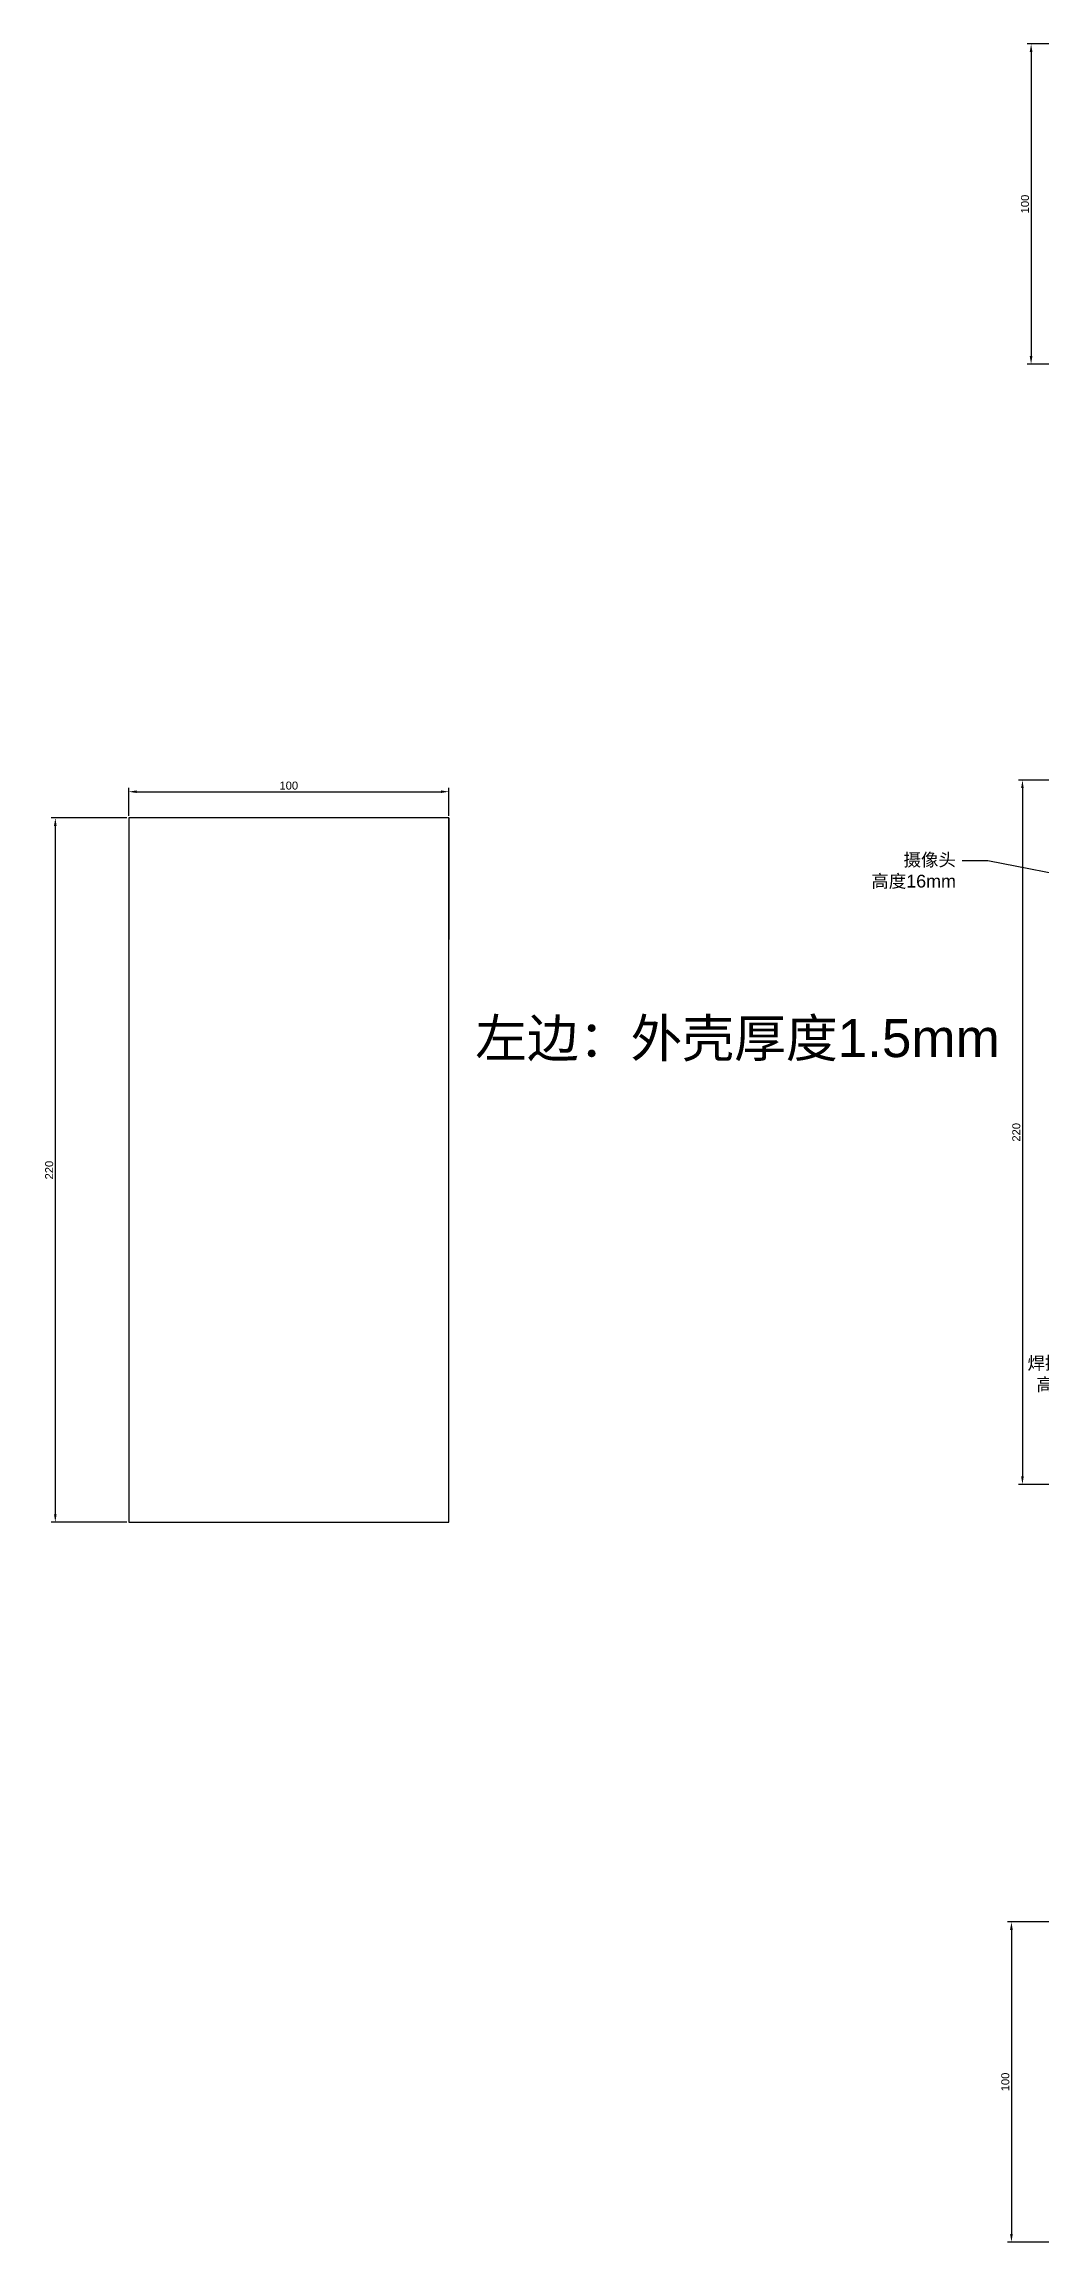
# Model space of a CAD drawing. Header units: millimetres. Extents: x 1762 to 3359, y 1569 to 2272.
# Drawn here: x 1762 to 2074, y 1569 to 2256 of the extents above; entities that cross this region are included whole.
import ezdxf
from ezdxf import colors
from ezdxf.entities.mleader import LeaderData, LeaderLine
from ezdxf.math import Vec2, Vec3

# ---------------------------------------------------------------- set-up
doc = ezdxf.new("R2010")
doc.units = ezdxf.units.MM
doc.linetypes.add('JIS_02_1.2', pattern=[2.5, 1.25, -1.25])
doc.layers.add('虚线', color=7, linetype='JIS_02_1.2')
doc.styles.get("Standard").update_dxf_attribs({"font": 'arial.ttf'})
doc.dimstyles.new('ISO-25', dxfattribs={"dimtxt": 2.5, "dimasz": 2.5, "dimexe": 1.25, "dimexo": 0.625, "dimtad": 1, "dimtxsty": 'Standard', "dimcen": 2.5, "dimadec": 0, "dimazin": 0, "dimtfac": 1, "dimtmove": 0, "dimatfit": 3, "dimfxl": 1, "dimarcsym": 0})

# ---------------------------------------------------------------- blocks, each defined once
blk = doc.blocks.new('*D15')
at = {"color": 0, "lineweight": -2, "transparency": 16777216}
for p, q in [((2084.32, 2025.94), (2066.82, 2025.94)), ((2068.07, 2023.44), (2068.07, 1808.44)), ((2084.32, 1805.94), (2066.82, 1805.94))]:
    blk.add_line(p, q, dxfattribs=at)
at = {"color": 0, "transparency": 16777216}
for points in [[(2067.65, 2023.44), (2068.48, 2023.44), (2068.07, 2025.94)], [(2067.65, 1808.44), (2068.48, 1808.44), (2068.07, 1805.94)]]:
    blk.add_solid(points, dxfattribs=at)
at = {"layer": 'Defpoints', "color": 0, "transparency": 16777216}
for p in [(2084.95, 2025.94), (2068.07, 1805.94), (2084.95, 1805.94)]:
    blk.add_point(p, dxfattribs=at)
at = {"color": 0, "transparency": 16777216, "insert": (2066.16, 1915.94), "char_height": 2.5, "attachment_point": 5, "rotation": 90}
blk.add_mtext('220', dxfattribs=at)
blk = doc.blocks.new('*D23')
at = {"color": 0, "lineweight": -2, "transparency": 16777216}
for p, q in [((2084.86, 2255.91), (2069.52, 2255.91)), ((2070.77, 2253.41), (2070.77, 2158.41)), ((2084.86, 2155.91), (2069.52, 2155.91))]:
    blk.add_line(p, q, dxfattribs=at)
at = {"color": 0, "transparency": 16777216}
for points in [[(2070.35, 2253.41), (2071.19, 2253.41), (2070.77, 2255.91)], [(2070.35, 2158.41), (2071.19, 2158.41), (2070.77, 2155.91)]]:
    blk.add_solid(points, dxfattribs=at)
at = {"layer": 'Defpoints', "color": 0, "transparency": 16777216}
for p in [(2085.49, 2255.91), (2070.77, 2155.91), (2085.49, 2155.91)]:
    blk.add_point(p, dxfattribs=at)
at = {"color": 0, "transparency": 16777216, "insert": (2068.87, 2205.91), "char_height": 2.5, "attachment_point": 5, "rotation": 90}
blk.add_mtext('100', dxfattribs=at)
blk = doc.blocks.new('*D26')
at = {"color": 0, "lineweight": -2, "transparency": 16777216}
for p, q in [((2078.72, 1669.29), (2063.38, 1669.29)), ((2064.63, 1666.79), (2064.63, 1571.79)), ((2078.72, 1569.29), (2063.38, 1569.29))]:
    blk.add_line(p, q, dxfattribs=at)
at = {"color": 0, "transparency": 16777216}
for points in [[(2064.21, 1666.79), (2065.04, 1666.79), (2064.63, 1669.29)], [(2064.21, 1571.79), (2065.04, 1571.79), (2064.63, 1569.29)]]:
    blk.add_solid(points, dxfattribs=at)
at = {"layer": 'Defpoints', "color": 0, "transparency": 16777216}
for p in [(2079.34, 1669.29), (2064.63, 1569.29), (2079.34, 1569.29)]:
    blk.add_point(p, dxfattribs=at)
at = {"color": 0, "transparency": 16777216, "insert": (2062.72, 1619.29), "char_height": 2.5, "attachment_point": 5, "rotation": 90}
blk.add_mtext('100', dxfattribs=at)
blk = doc.blocks.new('*D29')
at = {"color": 0, "lineweight": -2, "transparency": 16777216}
for p, q in [((1788.92, 2014.75), (1788.92, 2023.58)), ((1791.42, 2022.33), (1886.42, 2022.33)), ((1888.92, 2014.75), (1888.92, 2023.58))]:
    blk.add_line(p, q, dxfattribs=at)
at = {"color": 0, "transparency": 16777216}
for points in [[(1791.42, 2022.75), (1791.42, 2021.92), (1788.92, 2022.33)], [(1886.42, 2022.75), (1886.42, 2021.92), (1888.92, 2022.33)]]:
    blk.add_solid(points, dxfattribs=at)
at = {"layer": 'Defpoints', "color": 0, "transparency": 16777216}
for p in [(1888.92, 2022.33), (1788.92, 2014.13), (1888.92, 2014.13)]:
    blk.add_point(p, dxfattribs=at)
at = {"color": 0, "transparency": 16777216, "insert": (1838.92, 2024.23), "char_height": 2.5, "attachment_point": 5}
blk.add_mtext('100', dxfattribs=at)
blk = doc.blocks.new('*D30')
at = {"color": 0, "lineweight": -2, "transparency": 16777216}
for p, q in [((1788.3, 2014.13), (1764.74, 2014.13)), ((1765.99, 2011.63), (1765.99, 1796.63)), ((1788.3, 1794.13), (1764.74, 1794.13))]:
    blk.add_line(p, q, dxfattribs=at)
at = {"color": 0, "transparency": 16777216}
for points in [[(1765.57, 2011.63), (1766.4, 2011.63), (1765.99, 2014.13)], [(1765.57, 1796.63), (1766.4, 1796.63), (1765.99, 1794.13)]]:
    blk.add_solid(points, dxfattribs=at)
at = {"layer": 'Defpoints', "color": 0, "transparency": 16777216}
for p in [(1788.92, 2014.13), (1765.99, 1794.13), (1788.92, 1794.13)]:
    blk.add_point(p, dxfattribs=at)
at = {"color": 0, "transparency": 16777216, "insert": (1764.08, 1904.13), "char_height": 2.5, "attachment_point": 5, "rotation": 90}
blk.add_mtext('220', dxfattribs=at)

msp = doc.modelspace()

# ---------------------------------------------------------------- linework, layer by layer
for p, q in [((1888.921, 2014.127), (1888.921, 1976.127)), ((1888.921, 1794.127), (1888.921, 1832.127))]:
    msp.add_line(p, q)
msp.add_lwpolyline([(1788.921, 1794.127), (1888.921, 1794.127), (1888.921, 2014.127), (1788.921, 2014.127)], close=True)

# ---------------------------------------------------------------- texts
at = {"layer": '虚线', "insert": (1897.12, 1951.288), "char_height": 11.85981, "attachment_point": 1}
msp.add_mtext_dynamic_manual_height_columns('{\\fSimSun|b0|i0|c134|p2;左边：外壳厚度}1.5mm', width=498.78476, gutter_width=59.299, heights=[0], dxfattribs=at)

# ---------------------------------------------------------------- dimensions: what is measured, and where the dimension line sits
for base, p1, p2, picture, middle in [((2070.77, 2155.911), (2085.486, 2255.911), (2085.486, 2155.911), '*D23', (2068.868, 2205.911)), ((2068.066, 1805.937), (2084.947, 2025.937), (2084.947, 1805.937), '*D15', (2066.164, 1915.937)), ((1765.987, 1794.127), (1788.921, 2014.127), (1788.921, 1794.127), '*D30', (1764.085, 1904.127)), ((2064.627, 1569.287), (2079.343, 1669.287), (2079.343, 1569.287), '*D26', (2062.725, 1619.287))]:
    dim = msp.add_linear_dim(base=base, p1=p1, p2=p2, angle=90, dimstyle='ISO-25')
    dim.commit()
    dim.dimension.update_dxf_attribs({"geometry": picture, "text_midpoint": middle})
dim = msp.add_linear_dim(base=(1888.921, 2022.332), p1=(1788.921, 2014.127), p2=(1888.921, 2014.127), dimstyle='ISO-25')
dim.commit()
dim.dimension.update_dxf_attribs({"geometry": '*D29', "text_midpoint": (1838.921, 2024.235)})

# ---------------------------------------------------------------- leaders
ml = msp.add_multileader_mtext('Standard')
ml.set_content('{\\fSimSun|b0|i0|c134|p2;摄像头}\\P{\\fSimSun|b0|i0|c134|p2;高度}16mm', color=256)
ml.set_leader_properties()
ml.build(insert=Vec2(0, 0))
ctx = ml.context
ctx.base_point, ctx.plane_origin = Vec3(2019.061, 2000.777), Vec3(2117.54, 1988.992)
ctx.text_align_type = 2
notes = []
notes.append((ctx, [(0, (1, 1, 0), (2057.288, 2000.777), (-1, 0), 8, [(0, [(2117.54, 1988.992)], 0, [])])]))
ctx.mtext.insert, ctx.mtext.alignment, ctx.mtext.flow_direction = Vec3(2047.288, 2003.068), 3, 5
ml = msp.add_multileader_mtext('Standard')
ml.set_content('{\\fSimSun|b0|i0|c134|p2;焊接铜柱\\P高度3mm}', color=256)
ml.set_leader_properties()
ml.build(insert=Vec2(0, 0))
ctx = ml.context
ctx.base_point, ctx.plane_origin = Vec3(2067.256, 1843.56), Vec3(2121.942, 1836.595)
ctx.text_align_type = 2
notes.append((ctx, [(0, (1, 1, 0), (2101.478, 1843.56), (-1, 0), 8, [(0, [(2121.942, 1836.595)], 0, [])])]))
ctx.mtext.insert, ctx.mtext.alignment, ctx.mtext.flow_direction = Vec3(2091.478, 1845.86), 3, 5
for ctx, leaders in notes:
    for number, flags, end, landing, length, lines in leaders:
        leader = LeaderData()
        leader.index, (leader.has_last_leader_line, leader.has_dogleg_vector, leader.attachment_direction) = number, flags
        leader.last_leader_point, leader.dogleg_vector, leader.dogleg_length = Vec3(end), Vec3(landing), length
        for number, points, colour, breaks in lines:
            line = LeaderLine()
            line.index, line.vertices, line.color, line.breaks = number, Vec3.list(points), colors.encode_raw_color(colour), breaks
            leader.lines.append(line)
        ctx.leaders.append(leader)

doc.saveas('drawing.dxf')
